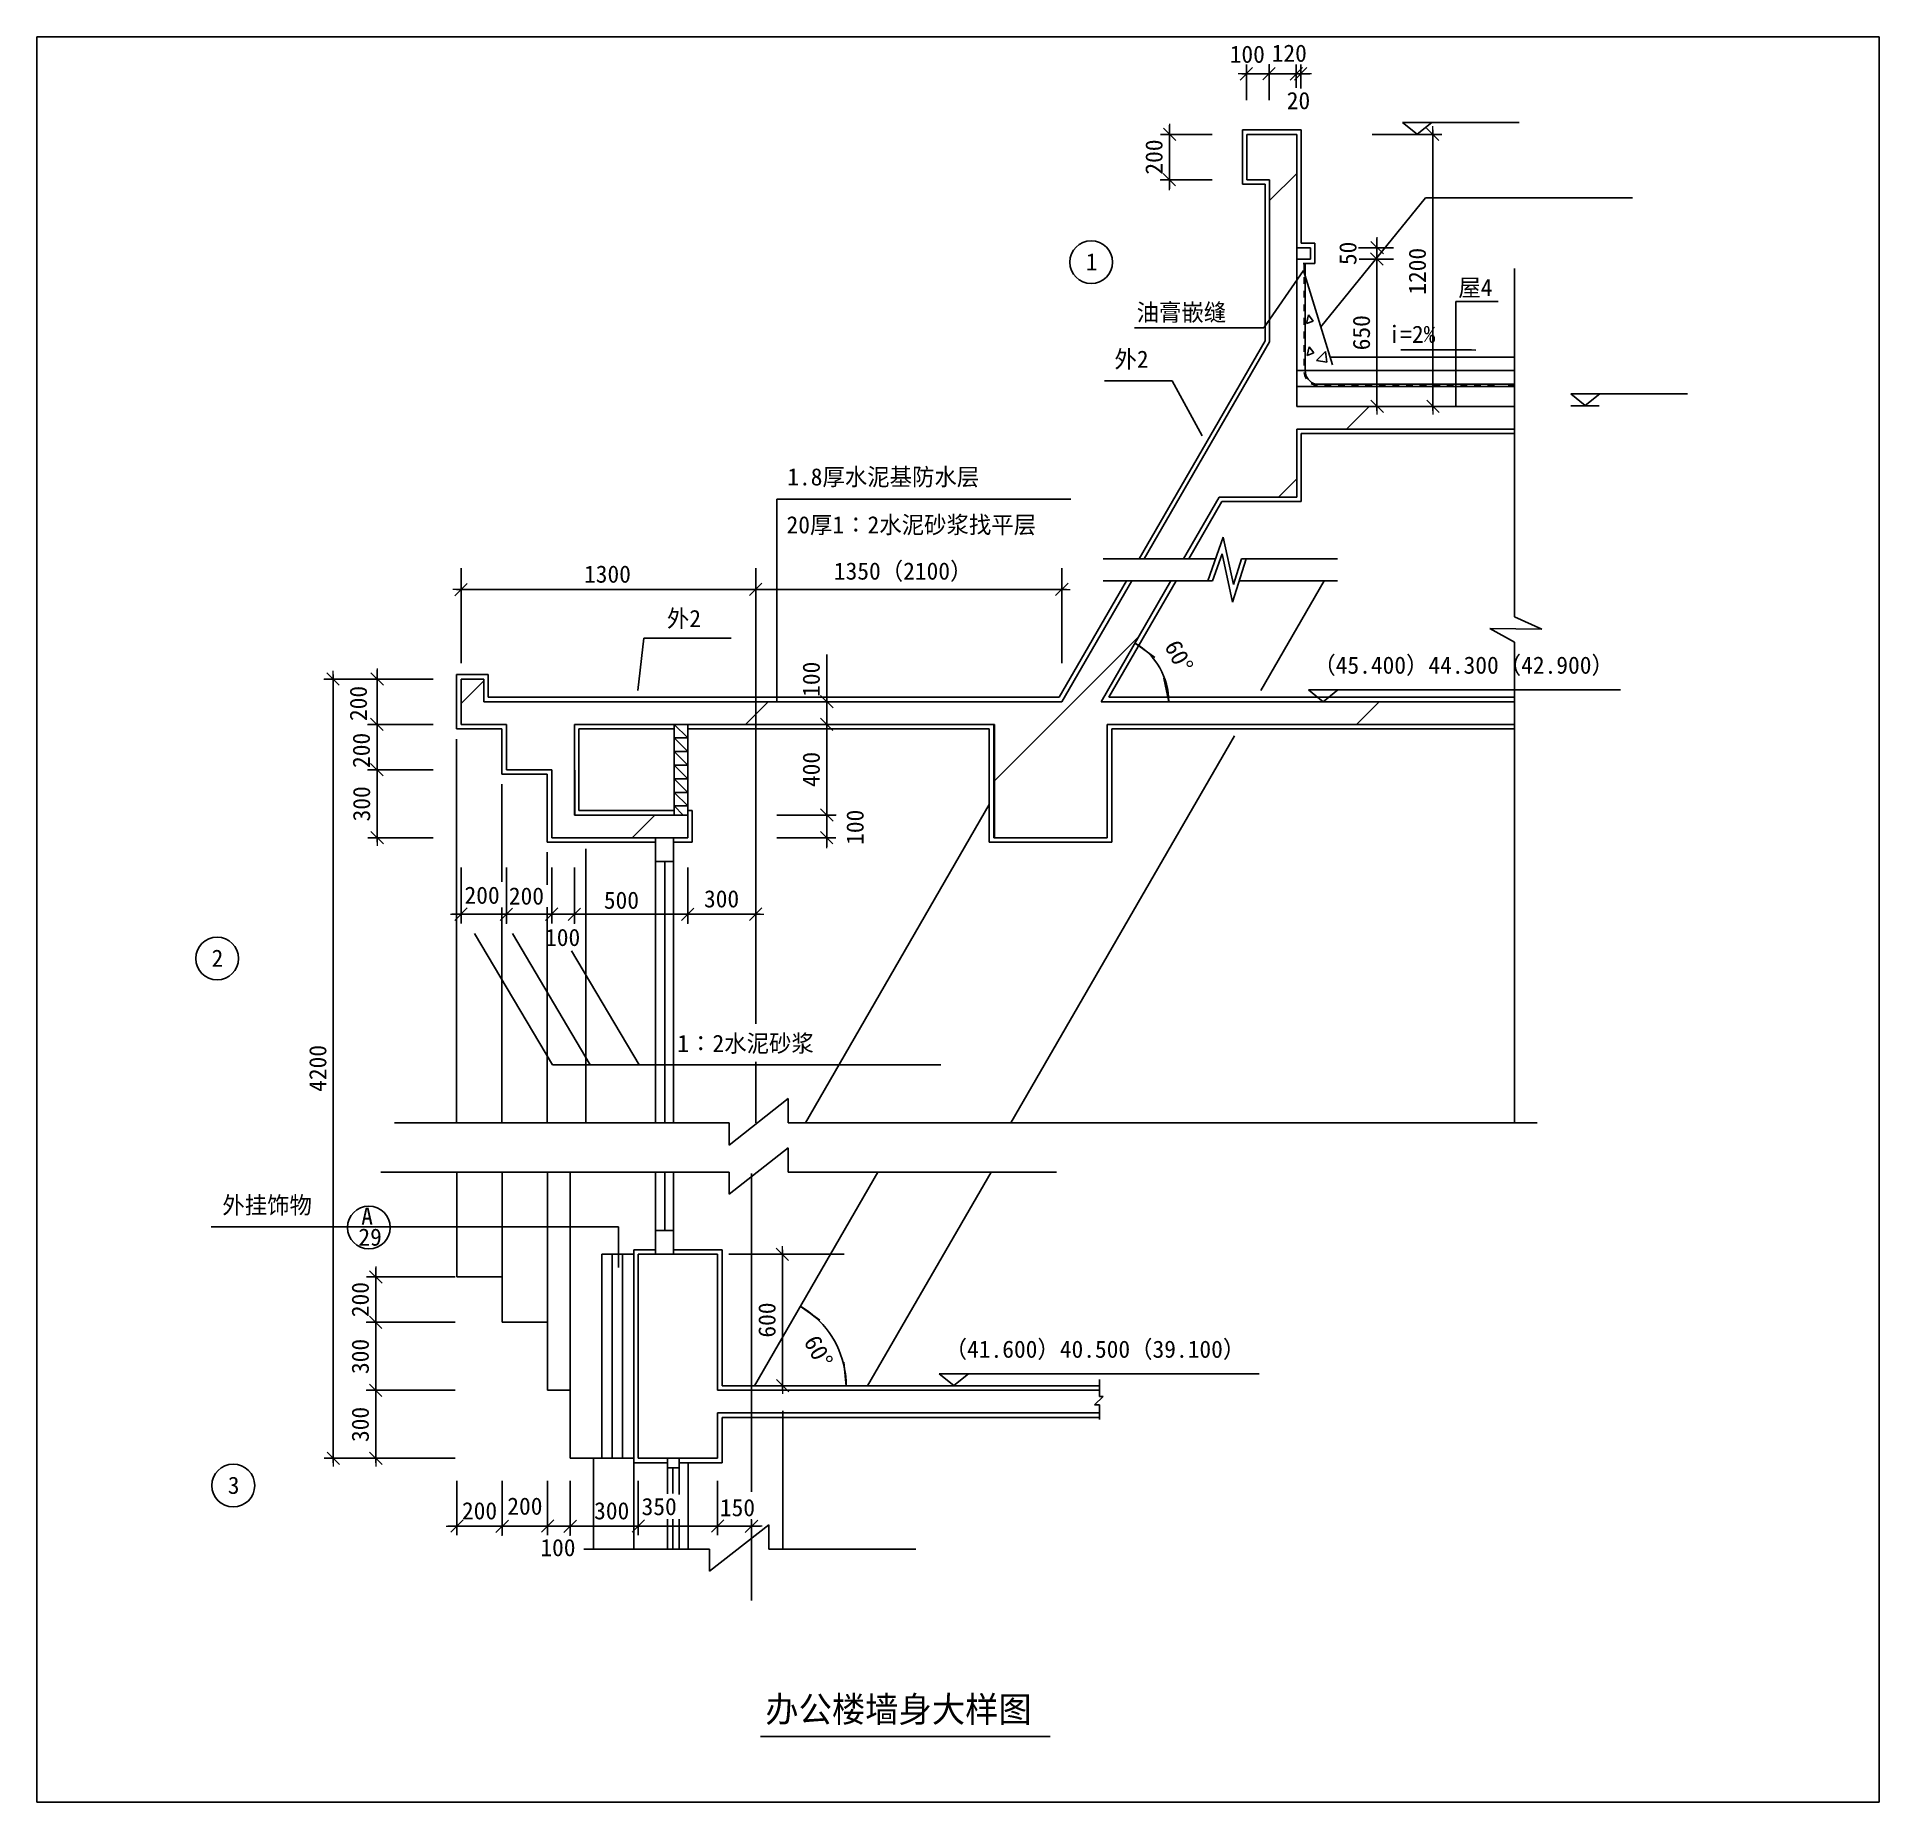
# Model space of a CAD drawing. Header units: metres. Extents: x 455 to 8581, y 173 to 7962.
import ezdxf

# ---------------------------------------------------------------- set-up
doc = ezdxf.new("R2010")
doc.units = ezdxf.units.M
for name, color, linetype in [('AXIS$ES', 1, 'Continuous'), ('D', 4, 'Continuous'), ('DIMENSION$', 3, 'Continuous'), ('MET', 5, 'Continuous'), ('SURFACE', 6, 'Continuous'), ('SYMBLE$', 7, 'Continuous'), ('T1', 41, 'Continuous'), ('T2', 6, 'Continuous'), ('TK', 143, 'Continuous'), ('WALL_$LINE', 252, 'Continuous')]:
    doc.layers.add(name, color=color, linetype=linetype)

# ---------------------------------------------------------------- blocks, each defined once
blk = doc.blocks.new('_ARCHTICK')
at = {"lineweight": 15}
for p, q in [((-1.17, 0), (0.91, 0)), ((0, 1.04), (0, -0.77))]:
    blk.add_line(p, q, dxfattribs=at)
at = {"color": 0, "linetype": 'ByBlock'}
blk.add_lwpolyline([(-0.68, -0.67), (0.69, 0.7)], dxfattribs=at)

msp = doc.modelspace()

# ---------------------------------------------------------------- hatches: boundary and pattern name
at = {"layer": 'MET'}
h = msp.add_hatch(dxfattribs=at)
h.set_pattern_fill('AN31C', scale=300)
h.set_pattern_definition([(45, (0, 0), (-673.52, 673.52), [])])
h.paths.add_polyline_path([(4675.77, 4428.19), (5175.77, 4428.19), (5175.77, 4928.19), (6971.88, 4928.19), (6971.88, 5028.19), (5148.97, 5028.19), (5457.21, 5562.07), (5284.01, 5562.07), (4975.77, 5028.19), (3625.77, 5028.19), (3625.77, 4928.19), (4675.77, 4928.19)])
h.paths.add_polyline_path([(3625.77, 4928.19), (3625.77, 5028.19), (2425.77, 5028.19), (2425.77, 5128.19), (2325.77, 5128.19), (2325.77, 4928.19), (2525.77, 4928.19), (2525.77, 4728.19), (2725.77, 4728.19), (2725.77, 4428.19), (3325.77, 4428.19), (3325.77, 4528.19), (2825.77, 4528.19), (2825.77, 4928.19), (3325.77, 4928.19)])
h.paths.add_polyline_path([(6012.06, 5931.24), (6012.06, 6231.24), (6971.88, 6231.24), (6971.88, 6331.24), (6012.06, 6331.24), (6012.06, 6888.02), (5892.06, 6715.12), (5892.06, 6615.26), (5339.65, 5658.46), (5512.86, 5658.46), (5670.35, 5931.24)])
h.paths.add_polyline_path([(6012.06, 7531.24), (5792.06, 7531.24), (5792.06, 7331.24), (5892.06, 7331.24), (5892.06, 6715.12), (6012.06, 6888.02), (6012.06, 6981.24), (6072.06, 6981.24), (6072.06, 7031.24), (6012.06, 7031.24)])

# ---------------------------------------------------------------- linework, layer by layer
for p, q in [((5772.06, 7551.24), (5772.06, 7311.24)), ((6032.06, 7551.24), (5772.06, 7551.24)), ((6012.06, 7531.24), (5792.06, 7531.24)), ((5792.06, 7531.24), (5792.06, 7331.24)), ((6012.06, 6331.24), (6012.06, 7531.24)), ((6032.06, 7551.24), (6032.06, 7051.24)), ((5792.06, 7331.24), (5892.06, 7331.24)), ((5892.06, 7331.24), (5892.06, 6615.26)), ((5872.06, 7311.24), (5772.06, 7311.24)), ((5872.06, 7311.24), (5872.06, 6620.62)), ((6118.27, 6681.53), (6579.44, 7251.52)), ((6579.44, 7251.52), (7493.17, 7251.52)), ((6092.06, 7051.24), (6032.06, 7051.24)), ((6092.06, 7051.24), (6092.06, 6961.24)), ((6042.06, 6931.24), (5866.32, 6678.02)), ((6092.06, 6961.24), (6039.62, 6961.24)), ((6971.88, 6939.61), (6971.88, 5402.12)), ((6714.14, 6793.93), (6900.95, 6793.93)), ((6714.14, 6327.67), (6714.14, 6793.93)), ((5866.32, 6678.02), (5296.41, 6678.02)), ((6054.75, 6696.43), (6064.15, 6734.67)), ((6054.75, 6696.43), (6084.12, 6707.81)), ((6084.14, 6707.8), (6064.18, 6734.66)), ((5316.56, 5658.46), (5872.06, 6620.62)), ((5892.06, 6615.26), (5339.65, 5658.46)), ((6057.69, 6556.1), (6067.09, 6594.34)), ((6087.08, 6567.47), (6067.11, 6594.33)), ((6057.69, 6556.1), (6087.06, 6567.48)), ((6099.64, 6533.27), (6138.59, 6573.86)), ((6099.64, 6533.27), (6144.11, 6526.37)), ((6144.13, 6526.34), (6138.61, 6573.83)), ((6471.78, 6580.88), (6783.43, 6580.88)), ((5463.23, 6443.42), (5163.98, 6443.42)), ((5595.3, 6201.24), (5463.23, 6443.42)), ((6971.88, 6331.24), (6012.06, 6331.24)), ((7220.25, 6333.91), (7346.21, 6333.91)), ((6012.06, 5931.24), (6012.06, 6231.24)), ((6012.06, 6231.24), (6971.88, 6231.24)), ((6032.06, 6211.24), (6032.06, 5911.24)), ((6971.88, 6211.24), (6032.06, 6211.24)), ((3718.71, 5922.06), (5015.06, 5922.06)), ((3719.4, 5028.19), (3718.71, 5922.06)), ((5512.86, 5658.46), (5670.35, 5931.24)), ((5535.95, 5658.46), (5681.9, 5911.24)), ((5670.35, 5931.24), (6012.06, 5931.24)), ((6032.06, 5911.24), (5681.9, 5911.24)), ((5619.49, 5562.07), (5686.95, 5754.25)), ((5686.95, 5754.25), (5732.55, 5544.92)), ((5158.31, 5658.46), (5653.32, 5658.46)), ((5640.68, 5562.07), (5682.43, 5681.01)), ((5682.43, 5681.01), (5729.01, 5467.21)), ((5729.01, 5467.21), (5789.34, 5658.46)), ((5732.55, 5544.92), (5768.37, 5658.46)), ((5768.37, 5658.46), (6191.91, 5658.46)), ((5260.91, 5562.07), (4964.22, 5048.19)), ((4975.77, 5028.19), (5284.01, 5562.07)), ((5457.21, 5562.07), (5148.97, 5028.19)), ((5158.31, 5562.07), (5640.68, 5562.07)), ((5183.61, 5048.19), (5480.3, 5562.07)), ((5758.94, 5562.07), (6191.91, 5562.07)), ((5853.21, 5078.19), (6132.58, 5562.07)), ((6971.88, 5402.12), (7092.62, 5348.58)), ((3106.37, 5078.24), (3131.94, 5308.48)), ((3131.94, 5308.48), (3517.34, 5308.48)), ((7092.62, 5348.58), (6864.09, 5350.4)), ((6864.09, 5350.4), (6971.88, 5290.59)), ((6971.88, 5290.59), (6971.88, 3169.79)), ((2445.77, 5148.19), (2305.77, 5148.19)), ((2305.77, 5148.19), (2305.77, 4908.19)), ((2325.77, 4928.19), (2325.77, 5128.19)), ((2325.77, 5128.19), (2425.77, 5128.19)), ((2425.77, 5128.19), (2425.77, 5028.19)), ((2445.77, 5048.19), (2445.77, 5148.19)), ((4964.22, 5048.19), (2445.77, 5048.19)), ((5183.61, 5048.19), (6971.88, 5048.19)), ((2425.77, 5028.19), (4975.77, 5028.19)), ((5148.97, 5028.19), (6971.88, 5028.19)), ((2305.77, 4908.19), (2505.77, 4908.19)), ((2525.77, 4928.19), (2325.77, 4928.19)), ((2505.77, 4908.19), (2505.77, 4708.19)), ((2525.77, 4728.19), (2525.77, 4928.19)), ((4678.73, 4928.19), (2825.77, 4928.19)), ((2825.77, 4928.19), (2827.11, 4528.19)), ((2845.77, 4908.19), (3265.77, 4908.19)), ((2845.77, 4548.19), (2845.77, 4908.19)), ((3265.77, 4928.19), (3325.77, 4868.19)), ((3325.77, 4908.19), (4655.77, 4908.19)), ((4655.77, 4908.19), (4655.77, 4408.19)), ((4678.73, 4428.19), (4678.73, 4928.19)), ((4751.39, 3169.79), (5737.74, 4878.19)), ((6971.88, 4928.19), (5175.77, 4928.19)), ((5175.77, 4928.19), (5175.77, 4428.19)), ((5195.77, 4908.19), (5195.77, 4408.19)), ((5195.77, 4908.19), (6971.88, 4908.19)), ((2305.59, 3169.79), (2305.59, 4863.19)), ((3265.77, 4868.19), (3325.77, 4868.19)), ((3265.77, 4868.19), (3325.77, 4808.19)), ((3265.77, 4808.19), (3325.77, 4808.19)), ((3265.77, 4808.19), (3325.77, 4748.19)), ((2725.77, 4728.19), (2525.77, 4728.19)), ((2725.77, 4428.19), (2725.77, 4728.19)), ((3265.77, 4748.19), (3325.77, 4748.19)), ((3265.77, 4748.19), (3325.77, 4688.19)), ((2505.71, 4233.78), (2505.71, 4664.86)), ((2505.77, 4708.19), (2705.77, 4708.19)), ((2705.77, 4708.19), (2705.77, 4408.19)), ((3265.77, 4688.19), (3325.77, 4688.19)), ((3265.77, 4688.19), (3325.77, 4628.19)), ((3265.77, 4628.19), (3325.77, 4628.19)), ((3265.77, 4628.19), (3325.77, 4568.19)), ((3265.77, 4568.19), (3325.77, 4568.19)), ((3265.77, 4568.19), (3305.77, 4528.19)), ((3845.08, 3169.79), (4655.77, 4573.93)), ((2827.11, 4528.19), (3325.77, 4528.19)), ((2845.77, 4548.19), (3265.77, 4548.19)), ((3325.77, 4548.19), (3345.77, 4548.19)), ((3325.77, 4528.19), (3325.77, 4428.19)), ((3345.77, 4408.19), (3345.77, 4548.19)), ((2705.77, 4408.19), (3182.94, 4408.19)), ((3325.77, 4428.19), (2725.77, 4428.19)), ((3262.6, 4408.19), (3345.77, 4408.19)), ((4655.77, 4408.19), (5195.77, 4408.19)), ((5175.77, 4428.19), (4678.73, 4428.19)), ((2705.71, 4363.56), (2705.71, 4220.5)), ((2876.15, 3169.79), (2876.15, 4378.56)), ((3182.94, 4323.05), (3182.94, 3169.79)), ((3224.95, 4323.05), (3224.95, 3169.79)), ((3262.6, 4323.05), (3262.6, 3169.79)), ((2505.71, 3169.79), (2505.71, 4120.42)), ((2705.71, 4121.05), (2705.71, 3169.79)), ((2385.76, 4006.01), (2729.48, 3426.39)), ((2552.25, 4006.01), (2895.96, 3426.39)), ((2813.06, 3929.07), (3111.15, 3426.39)), ((2729.48, 3426.39), (4442.07, 3426.39)), ((3507.94, 3072.04), (3769.43, 3277.24)), ((3769.43, 3277.24), (3769.43, 3169.79)), ((2032.77, 3169.79), (3507.94, 3169.79)), ((3507.94, 3169.79), (3507.94, 3072.04)), ((3769.43, 3169.79), (7072.71, 3169.79)), ((3507.94, 2854.51), (3769.43, 3059.71)), ((3769.43, 3059.71), (3769.43, 2952.26)), ((1972.29, 2952.26), (3507.94, 2952.26)), ((2307.46, 2489.95), (2307.46, 2952.26)), ((2507.46, 2289.95), (2507.46, 2952.26)), ((2707.46, 1989.95), (2707.46, 2952.26)), ((2807.46, 1689.95), (2807.46, 2952.26)), ((3183.35, 2631.59), (3183.35, 2952.26)), ((3225.36, 2695.09), (3225.36, 2952.26)), ((3262.79, 2952.26), (3263.02, 2695.09)), ((3507.94, 2952.26), (3507.94, 2854.51)), ((3607.46, 1542.17), (3607.46, 2945.93)), ((3620.34, 2009.95), (4164.39, 2952.26)), ((3769.43, 2952.26), (4951.77, 2952.26)), ((4119.45, 2009.95), (4663.5, 2952.26)), ((3087.46, 2609.95), (3183.35, 2609.95)), ((3087.46, 2609.95), (3087.46, 1289.17)), ((3261.5, 2609.95), (3477.46, 2609.95)), ((3477.46, 2009.95), (3477.46, 2609.95)), ((2947.25, 2589.95), (3087.46, 2589.95)), ((2947.25, 1689.95), (2947.25, 2589.95)), ((2992.59, 1689.95), (2992.59, 2589.95)), ((3037.93, 1689.95), (3037.93, 2589.95)), ((3457.46, 2589.95), (3107.46, 2589.95)), ((3107.46, 2589.95), (3107.46, 1689.95)), ((3457.46, 1989.95), (3457.46, 2589.95)), ((2507.46, 2489.95), (2307.46, 2489.95)), ((2707.46, 2289.95), (2507.46, 2289.95)), ((5141.84, 2037.17), (5141.84, 1962.52)), ((2807.46, 1989.95), (2707.46, 1989.95)), ((5141.84, 1989.95), (3457.46, 1989.95)), ((3477.46, 2009.95), (5141.84, 2009.95)), ((5158.66, 1962.52), (5120.56, 1925.44)), ((5141.84, 1962.52), (5158.66, 1962.52)), ((3457.46, 1689.95), (3457.46, 1889.95)), ((3457.46, 1889.95), (5141.84, 1889.95)), ((3477.46, 1889.95), (5141.84, 1889.95)), ((3477.46, 1669.95), (3477.46, 1869.95)), ((5141.84, 1869.95), (3477.46, 1869.95)), ((3744.99, 1899.95), (3744.99, 1289.17)), ((5120.56, 1925.44), (5141.84, 1925.44)), ((5141.84, 1925.44), (5141.84, 1861.67)), ((2807.46, 1689.95), (3087.46, 1689.95)), ((2909.5, 1689.95), (2909.5, 1289.17)), ((3087.46, 1669.95), (3236.1, 1669.95)), ((3107.46, 1689.95), (3457.46, 1689.95)), ((3236.1, 1532.52), (3236.1, 1689.95)), ((3236.1, 1648.3), (3287.57, 1648.3)), ((3260.54, 1648.3), (3260.54, 1534.92)), ((3287.57, 1689.95), (3287.57, 1530.11)), ((3287.57, 1669.95), (3477.46, 1669.95)), ((3328, 1669.95), (3328, 1289.17)), ((3236.1, 1289.17), (3236.1, 1421.8)), ((3260.54, 1421.8), (3260.54, 1289.17)), ((3287.57, 1421.8), (3287.57, 1289.17)), ((3422.23, 1191.42), (3683.72, 1396.62)), ((3607.46, 1062.12), (3607.46, 1418.21)), ((3683.72, 1396.62), (3683.72, 1289.17)), ((2867.89, 1289.17), (3422.23, 1289.17)), ((3422.23, 1289.17), (3422.23, 1191.42)), ((3683.72, 1289.17), (4332.35, 1289.17)), ((3647.09, 462.27), (4924.03, 462.27))]:
    msp.add_line(p, q)
msp.add_lwpolyline([(454.91, 7961.69), (8580.88, 7961.69), (8580.88, 172.55), (454.91, 172.55)], close=True)
for points in [[(6802.25, 6579.28), (6695.57, 6580.39)], [(5299.1, 5286.28), (5385.61, 5223.84)], [(5447.55, 5027.27), (5425.93, 5131.74)], [(3821.47, 2361.19), (3907.97, 2298.75)], [(4025.31, 2008.21), (4014.28, 2114.33)]]:
    msp.add_lwpolyline(points)
for centre in [(5105.61, 6967.38), (1249.91, 3895.08), (1919.49, 2707.98), (1321.38, 1569.48)]:
    msp.add_circle(centre, 94.39)
at = {"layer": 'AXIS$ES'}
for p, q in [((3625.77, 5407.58), (3625.77, 3606.34)), ((3625.77, 3438.49), (3625.77, 3169.79))]:
    msp.add_line(p, q, dxfattribs=at)
at = {"layer": 'D'}
for p, q in [((3021.07, 2711.59), (3021.07, 2532)), ((3743.82, 2589.95), (4016.28, 2589.95)), ((2118.27, 1989.95), (1909.59, 1989.95))]:
    msp.add_line(p, q, dxfattribs=at)
at = {"layer": 'DIMENSION$'}
for p, q in [((5789.88, 7682.97), (5789.88, 7838.98)), ((5889.88, 7682.97), (5889.88, 7838.98)), ((5889.88, 7682.97), (5889.88, 7838.98)), ((6009.88, 7736.49), (6009.88, 7838.98)), ((6009.88, 7738.96), (6009.88, 7838.98)), ((6029.88, 7734.02), (6029.88, 7838.98)), ((5909.88, 7798.98), (5769.88, 7798.98)), ((5889.88, 7798.98), (5849.88, 7798.98)), ((6009.88, 7798.98), (5889.88, 7798.98)), ((6009.88, 7798.98), (5969.88, 7798.98)), ((6009.88, 7798.98), (6049.88, 7798.98)), ((6009.88, 7798.98), (6029.88, 7798.98)), ((6029.88, 7798.98), (6069.88, 7798.98)), ((5450.49, 7531.24), (5450.49, 7571.24)), ((5638.48, 7531.24), (5410.49, 7531.24)), ((5450.49, 7531.24), (5450.49, 7331.24)), ((6344.6, 7531.24), (6651.99, 7531.24)), ((6611.99, 6311.24), (6611.99, 7551.24)), ((5638.48, 7331.24), (5410.49, 7331.24)), ((5450.49, 7331.24), (5450.49, 7291.24)), ((6365.96, 7031.24), (6365.96, 7071.24)), ((6283.87, 7031.24), (6438.76, 7031.24)), ((6365.96, 6981.24), (6365.96, 7031.24)), ((6365.96, 6311.24), (6365.96, 7001.24)), ((6286.84, 6981.24), (6438.76, 6981.24)), ((6289.54, 6981.24), (6438.76, 6981.24)), ((6365.96, 6981.24), (6365.96, 6941.24)), ((6129.49, 6331.24), (6405.96, 6331.24)), ((6344.6, 6331.24), (6651.99, 6331.24)), ((2325.77, 5198.61), (2325.77, 5617.8)), ((3625.77, 5198.61), (3625.77, 5617.8)), ((3625.77, 5198.61), (3625.77, 5617.8)), ((4975.77, 5198.61), (4975.77, 5617.8)), ((3645.77, 5522.79), (2305.77, 5522.79)), ((4995.77, 5522.79), (3605.77, 5522.79)), ((3938.69, 4928.19), (3938.69, 5236.05)), ((1915.3, 5128.19), (1722.26, 5128.19)), ((1762.26, 5148.19), (1762.26, 1669.95)), ((2203.54, 5128.19), (1915.3, 5128.19)), ((1955.3, 5128.19), (1955.3, 5168.19)), ((1955.3, 5128.19), (1955.3, 4928.19)), ((3938.69, 5028.19), (3938.69, 5068.19)), ((1955.3, 4928.19), (1955.3, 4968.19)), ((3719.4, 5028.19), (3978.69, 5028.19)), ((2203.54, 4928.19), (1915.3, 4928.19)), ((2203.54, 4928.19), (1915.3, 4928.19)), ((1955.3, 4928.19), (1955.3, 4888.19)), ((1955.3, 4928.19), (1955.3, 4728.19)), ((3719.4, 4928.19), (3978.69, 4928.19)), ((3719.4, 4928.19), (3978.69, 4928.19)), ((3938.69, 4948.19), (3938.69, 4508.19)), ((3938.69, 4928.19), (3938.69, 4888.19)), ((2203.54, 4728.19), (1915.3, 4728.19)), ((2203.54, 4728.19), (1915.3, 4728.19)), ((1955.3, 4748.19), (1955.3, 4408.19)), ((1955.3, 4728.19), (1955.3, 4688.19)), ((3938.69, 4528.19), (3938.69, 4568.19)), ((3719.4, 4528.19), (3978.69, 4528.19)), ((3719.4, 4528.19), (3978.69, 4528.19)), ((3938.69, 4528.19), (3938.69, 4428.19)), ((2203.54, 4428.19), (1915.3, 4428.19)), ((3719.4, 4428.19), (3978.69, 4428.19)), ((3938.69, 4428.19), (3938.69, 4388.19)), ((2325.77, 4296.04), (2325.77, 4050.03)), ((2525.77, 4296.04), (2525.77, 4050.03)), ((2525.77, 4296.04), (2525.77, 4050.03)), ((2725.77, 4296.04), (2725.77, 4050.03)), ((2725.77, 4296.04), (2725.77, 4050.03)), ((2825.77, 4296.04), (2825.77, 4050.03)), ((2825.77, 4296.04), (2825.77, 4050.03)), ((3325.77, 4296.04), (3325.77, 4050.03)), ((3325.77, 4296.04), (3325.77, 4050.03)), ((3625.77, 4296.04), (3625.77, 4050.03)), ((2325.77, 4090.03), (2285.77, 4090.03)), ((2325.77, 4090.03), (2525.77, 4090.03)), ((2525.77, 4090.03), (2485.77, 4090.03)), ((2525.77, 4090.03), (2565.77, 4090.03)), ((2525.77, 4090.03), (2725.77, 4090.03)), ((2725.77, 4090.03), (2685.77, 4090.03)), ((2725.77, 4090.03), (2825.77, 4090.03)), ((2725.77, 4090.03), (2765.77, 4090.03)), ((2805.77, 4090.03), (3345.77, 4090.03)), ((2825.77, 4090.03), (2865.77, 4090.03)), ((3305.77, 4090.03), (3645.77, 4090.03)), ((3743.82, 2609.95), (3743.82, 1989.95)), ((1949.59, 2489.95), (1949.59, 2529.95)), ((3507.46, 2589.95), (3783.82, 2589.95)), ((2299.59, 2489.95), (1909.59, 2489.95)), ((1949.59, 2289.95), (1949.59, 2489.95)), ((2299.59, 2289.95), (1909.59, 2289.95)), ((2299.59, 2289.95), (1909.59, 2289.95)), ((1949.59, 1969.95), (1949.59, 2309.95)), ((1949.59, 2289.95), (1949.59, 2249.95)), ((2299.59, 1989.95), (1909.59, 1989.95)), ((2299.59, 1989.95), (1909.59, 1989.95)), ((1949.59, 1669.95), (1949.59, 2009.95)), ((3507.46, 2009.95), (3783.82, 2009.95)), ((1909.59, 1689.95), (1722.26, 1689.95)), ((2299.59, 1689.95), (1909.59, 1689.95)), ((2307.46, 1589.95), (2307.46, 1349.95)), ((2507.46, 1589.95), (2507.46, 1349.95)), ((2507.46, 1589.95), (2507.46, 1349.95)), ((2707.46, 1589.95), (2707.46, 1349.95)), ((2707.46, 1589.95), (2707.46, 1349.95)), ((2807.46, 1589.95), (2807.46, 1349.95)), ((2807.46, 1589.95), (2807.46, 1349.95)), ((3107.46, 1589.95), (3107.46, 1349.95)), ((3107.46, 1589.95), (3107.46, 1349.95)), ((3457.46, 1589.95), (3457.46, 1349.95)), ((3457.46, 1589.95), (3457.46, 1349.95)), ((2307.46, 1389.95), (2267.46, 1389.95)), ((2507.46, 1389.95), (2307.46, 1389.95)), ((2727.46, 1389.95), (2487.46, 1389.95)), ((2507.46, 1389.95), (2547.46, 1389.95)), ((2707.46, 1389.95), (2667.46, 1389.95)), ((2807.46, 1389.95), (2707.46, 1389.95)), ((3127.46, 1389.95), (2787.46, 1389.95)), ((2807.46, 1389.95), (2847.46, 1389.95)), ((3477.46, 1389.95), (3087.46, 1389.95)), ((3457.46, 1389.95), (3417.46, 1389.95)), ((3607.46, 1389.95), (3457.46, 1389.95)), ((3607.46, 1389.95), (3647.46, 1389.95))]:
    msp.add_line(p, q, dxfattribs=at)
for start, end in [(60.19, 60.38), (0, 60), (359.62, 359.81)]:
    msp.add_arc((5148.97, 5028.19), 298.63, start, end, dxfattribs=at)
at = {"layer": 'SURFACE'}
for p, q in [((6049.62, 6961.24), (6049.62, 6490)), ((6096.44, 6428.7), (6971.88, 6428.7))]:
    msp.add_line(p, q, dxfattribs=at)
for points in [[(6044.62, 6961.24), (6044.62, 6931.24)], [(6044.62, 6901.24), (6044.62, 6871.24)], [(6044.62, 6841.24), (6044.62, 6811.24)], [(6044.62, 6781.24), (6044.62, 6751.24)], [(6044.62, 6721.24), (6044.62, 6691.24)], [(6044.62, 6661.24), (6044.62, 6631.24)], [(6044.62, 6601.24), (6044.62, 6571.24)], [(6044.62, 6541.24), (6044.62, 6511.24)], [(6134.08, 6423.7), (6164.08, 6423.7)], [(6194.08, 6423.7), (6224.08, 6423.7)], [(6254.08, 6423.7), (6284.08, 6423.7)], [(6314.08, 6423.7), (6344.08, 6423.7)], [(6374.08, 6423.7), (6404.08, 6423.7)], [(6434.08, 6423.7), (6464.08, 6423.7)], [(6494.08, 6423.7), (6524.08, 6423.7)], [(6554.08, 6423.7), (6584.08, 6423.7)], [(6614.08, 6423.7), (6644.08, 6423.7)], [(6674.08, 6423.7), (6704.08, 6423.7)], [(6734.08, 6423.7), (6764.08, 6423.7)], [(6794.08, 6423.7), (6824.08, 6423.7)], [(6854.08, 6423.7), (6884.08, 6423.7)], [(6944.08, 6423.7), (6971.88, 6423.7)]]:
    msp.add_lwpolyline(points, dxfattribs=at)
for points in [[(6045.03, 6481.26, 0.11), (6054.86, 6453.18, 0.11)], [(6075.88, 6432.13, 0.08), (6095.83, 6423.7), (6104.08, 6423.7)]]:
    msp.add_lwpolyline(points, format="xyb", dxfattribs=at)
msp.add_arc((6111.56, 6488.79), 61.95, 178.88, 255.87, dxfattribs=at)
at = {"layer": 'T1'}
msp.add_line((3021.07, 2711.59), (1224.18, 2711.59), dxfattribs=at)
for centre, radius, start, end in [((3620.34, 2009.95), 404.48, 47.6, 60), ((3626.81, 2013.1), 397.25, 7.05, 58.19), ((3620.34, 2009.95), 404.48, 360, 9.64)]:
    msp.add_arc(centre, radius, start, end, dxfattribs=at)
at = {"layer": 'T2'}
for p, q in [((6478.65, 7583.8), (6993.46, 7583.8)), ((6478.65, 7583.8), (6543.23, 7531.94)), ((6607.8, 7583.8), (6543.23, 7531.94)), ((7220.25, 6386.54), (7284.82, 6334.67)), ((7220.25, 6386.54), (7735.05, 6386.54)), ((7349.4, 6386.54), (7284.82, 6334.67)), ((6063.78, 5080.09), (6128.36, 5028.22)), ((6063.78, 5080.09), (7440.43, 5080.09)), ((6192.93, 5080.09), (6128.36, 5028.22)), ((4434.53, 2062.2), (5845.61, 2062.2)), ((4434.53, 2062.2), (4499.11, 2010.34)), ((4563.68, 2062.2), (4499.11, 2010.34)), ((4426.64, 2009.95), (4603.98, 2009.95))]:
    msp.add_line(p, q, dxfattribs=at)
at = {"layer": 'WALL_$LINE'}
for p, q in [((6012.06, 7531.24), (5792.06, 7531.24)), ((5792.06, 7531.24), (5792.06, 7331.24)), ((6012.06, 7531.24), (6012.06, 7031.24)), ((5892.06, 7331.24), (5792.06, 7331.24)), ((5892.06, 7331.24), (5892.06, 6615.26)), ((6072.06, 7031.24), (6012.06, 7031.24)), ((6072.06, 7031.24), (6072.06, 6981.24)), ((6072.06, 6981.24), (6012.06, 6981.24)), ((6012.06, 6981.24), (6012.06, 6331.24)), ((6042.06, 6931.24), (6169.23, 6514.58)), ((5339.65, 5658.46), (5892.06, 6615.26)), ((6971.88, 6548.31), (6158.93, 6548.31)), ((6971.88, 6490.09), (6012.06, 6490.09)), ((6967.95, 6418.7), (6012.06, 6418.7)), ((6971.88, 6331.24), (6012.06, 6331.24)), ((6012.06, 6231.24), (6012.06, 5931.24)), ((6971.88, 6231.24), (6012.06, 6231.24)), ((5512.86, 5658.46), (5670.35, 5931.24)), ((6012.06, 5931.24), (5670.35, 5931.24)), ((4975.77, 5028.19), (5284.01, 5562.07)), ((5148.97, 5028.19), (5457.21, 5562.07)), ((2325.77, 5128.19), (2425.77, 5128.19)), ((2325.77, 5128.19), (2325.77, 4928.19)), ((2425.77, 5128.19), (2425.77, 5028.19)), ((2425.77, 5028.19), (4975.77, 5028.19)), ((5148.97, 5028.19), (6971.88, 5028.19)), ((2525.77, 4928.19), (2325.77, 4928.19)), ((2525.77, 4728.19), (2525.77, 4928.19)), ((2825.77, 4528.19), (2825.77, 4928.19)), ((4675.77, 4928.19), (2825.77, 4928.19)), ((3265.77, 4528.19), (3265.77, 4928.19)), ((3325.77, 4928.19), (3325.77, 4428.19)), ((4675.77, 4928.19), (4675.77, 4428.19)), ((5175.77, 4928.19), (5175.77, 4428.19)), ((6971.88, 4928.19), (5175.77, 4928.19)), ((2525.77, 4728.19), (2725.77, 4728.19)), ((2725.77, 4728.19), (2725.77, 4428.19)), ((2825.77, 4528.19), (3325.77, 4528.19)), ((2725.77, 4428.19), (3325.77, 4428.19)), ((3182.94, 4428.19), (3182.94, 4323.05)), ((3262.6, 4323.05), (3262.6, 4428.19)), ((4675.77, 4428.19), (5175.77, 4428.19)), ((3182.94, 4323.05), (3262.6, 4323.05)), ((3183.35, 2589.95), (3183.35, 2695.09)), ((3183.35, 2695.09), (3263.02, 2695.09)), ((3263.02, 2695.09), (3263.02, 2589.95)), ((3107.46, 2589.95), (3457.46, 2589.95)), ((3107.46, 1689.95), (3107.46, 2589.95)), ((3457.46, 2589.95), (3457.46, 1989.95)), ((3457.46, 1989.95), (5141.84, 1989.95)), ((3457.46, 1889.95), (3457.46, 1689.95)), ((5141.84, 1889.95), (3457.46, 1889.95)), ((3457.46, 1689.95), (3107.46, 1689.95))]:
    msp.add_line(p, q, dxfattribs=at)

# ---------------------------------------------------------------- block references
at = {"layer": 'DIMENSION$', "xscale": 40, "yscale": 40, "zscale": 40}
for p, rotation in [((5789.88, 7798.98), 180), ((6009.88, 7798.98), 180), ((6029.88, 7798.98), 180), ((5450.49, 7531.24), 270), ((6611.99, 7531.24), 90), ((5450.49, 7331.24), 90), ((6365.96, 7031.24), 270), ((6365.96, 6981.24), 90), ((6365.96, 6331.24), 270), ((6611.99, 6331.24), 270), ((2325.77, 5522.79), 180), ((1762.26, 5128.19), 90), ((1955.3, 5128.19), 270), ((3938.69, 5028.19), 270), ((1955.3, 4928.19), 90), ((3938.69, 4928.19), 90), ((1955.3, 4728.19), 90), ((3938.69, 4528.19), 270), ((1955.3, 4428.19), 270), ((3938.69, 4428.19), 90), ((2525.77, 4090.03), 180), ((2825.77, 4090.03), 180), ((3325.77, 4090.03), 180), ((3743.82, 2589.95), 90), ((1949.59, 2489.95), 270), ((1949.59, 2289.95), 90), ((3743.82, 2009.95), 270), ((1949.59, 1989.95), 90), ((1762.26, 1689.95), 270), ((1949.59, 1689.95), 270), ((2507.46, 1389.95), 180), ((2807.46, 1389.95), 180), ((3607.46, 1389.95), 180)]:
    msp.add_blockref('_ARCHTICK', p, dxfattribs=dict(at, rotation=rotation))
for p in [(5889.88, 7798.98), (3625.77, 5522.79), (4975.77, 5522.79), (2325.77, 4090.03), (2725.77, 4090.03), (3625.77, 4090.03), (2307.46, 1389.95), (2707.46, 1389.95), (3107.46, 1389.95), (3457.46, 1389.95)]:
    msp.add_blockref('_ARCHTICK', p, dxfattribs=at)

# ---------------------------------------------------------------- texts
for s, p in [('100', (5716.26, 7847.1)), ('120', (5901.42, 7851.64)), ('20', (5967.94, 7642.43)), ('1300', (2868.34, 5553.2)), ('1350（2100）', (3970.36, 5566.69)), ('200', (2341.19, 4136.38)), ('200', (2536.77, 4132.84)), ('500', (2955.81, 4114.35)), ('300', (3397.47, 4120.44)), ('100', (2696.52, 3950.14)), ('200', (2329.98, 1420.35)), ('200', (2529.98, 1440.82)), ('300', (2912.9, 1420.35)), ('350', (3122.26, 1439.01)), ('150', (3467.59, 1434.2)), ('100', (2675.73, 1257.88))]:
    msp.add_text(s, height=76).set_placement(p)
for s, rotation, p in [('200', 90, (5420.09, 7353.75)), ('50', 90, (6275.43, 6954.45)), ('1200', 90, (6581.58, 6823.81)), ('650', 90, (6334.95, 6578.55)), ('60°', 297.82, (5426.16, 5273.64)), ('100', 90, (3908.28, 5049.56)), ('200', 90, (1910.72, 4942.76)), ('200', 90, (1923.64, 4735.69)), ('400', 90, (3908.28, 4651.51)), ('300', 90, (1924.9, 4499.89)), ('100', 90, (4101.55, 4396.45)), ('4200', 90, (1731.86, 3306.7)), ('200', 90, (1919.18, 2312.46)), ('600', 90, (3713.01, 2222.26)), ('300', 90, (1919.18, 2061.65)), ('60°', 298.62, (3835.28, 2205.36)), ('300', 90, (1919.18, 1761.65))]:
    msp.add_text(s, height=76, rotation=rotation).set_placement(p)
at = {"layer": 'SYMBLE$'}
for s, p in [('1', (5081.26, 6930.73)), ('屋4', (6724.83, 6817.48)), ('油膏嵌缝', (5305.72, 6708.03)), ('i=2%', (6416.63, 6611.43)), ('外2', (5207.99, 6501.38)), ('1.8厚水泥基防水层', (3764.78, 5982.22)), ('20厚1∶2水泥砂浆找平层', (3761.64, 5770.78)), ('外2', (3233.91, 5357.28)), ('（45.400）44.300（42.900）', (6085.04, 5151.53)), ('2', (1225.56, 3858.44)), ('1∶2水泥砂浆', (3279.81, 3482.58)), ('3', (1297.03, 1532.84))]:
    msp.add_text(s, height=76, dxfattribs=at).set_placement(p)
at = {"layer": 'T1'}
for s, p in [('外挂饰物', (1273.07, 2768.78)), ('A', (1885.74, 2720.21)), ('29', (1873.19, 2627.82)), ('（41.600）40.500（39.100）', (4459.1, 2133.29))]:
    msp.add_text(s, height=76, dxfattribs=at).set_placement(p)
at = {"layer": 'TK'}
msp.add_text('办公楼墙身大样图', height=113, dxfattribs=at).set_placement((3667.99, 525.85))

doc.saveas('drawing.dxf')
